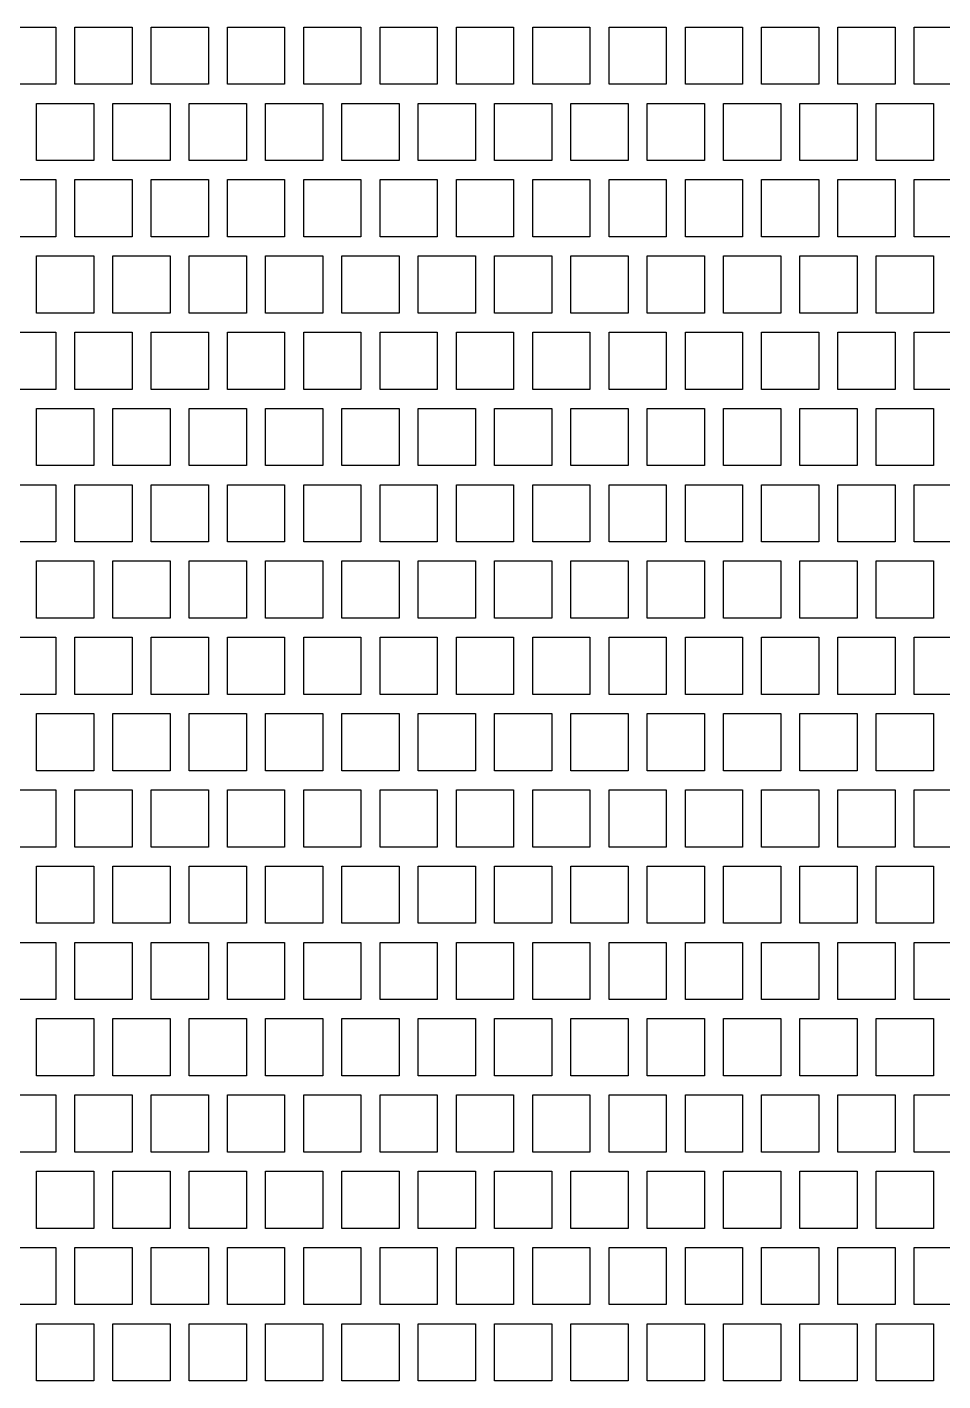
# Model space of a CAD drawing. Header units: metres. Extents: x 32 to 1978, y 32 to 1968.
# Drawn here: x 1250 to 1490, y 1232.5 to 1587.5 of the extents above; entities that cross this region are included whole.
import ezdxf

# ---------------------------------------------------------------- set-up
doc = ezdxf.new("R2010")
doc.units = ezdxf.units.M

msp = doc.modelspace()

# ---------------------------------------------------------------- linework, layer by layer
for points in [[(1242.5, 1572.5), (1242.5, 1587.5), (1257.5, 1587.5), (1257.5, 1572.5), (1242.5, 1572.5), (1242.5, 1572.5)], [(1262.5, 1572.5), (1262.5, 1587.5), (1277.5, 1587.5), (1277.5, 1572.5), (1262.5, 1572.5), (1262.5, 1572.5)], [(1282.5, 1572.5), (1282.5, 1587.5), (1297.5, 1587.5), (1297.5, 1572.5), (1282.5, 1572.5), (1282.5, 1572.5)], [(1302.5, 1572.5), (1302.5, 1587.5), (1317.5, 1587.5), (1317.5, 1572.5), (1302.5, 1572.5), (1302.5, 1572.5)], [(1322.5, 1572.5), (1322.5, 1587.5), (1337.5, 1587.5), (1337.5, 1572.5), (1322.5, 1572.5), (1322.5, 1572.5)], [(1342.5, 1572.5), (1342.5, 1587.5), (1357.5, 1587.5), (1357.5, 1572.5), (1342.5, 1572.5), (1342.5, 1572.5)], [(1362.5, 1572.5), (1362.5, 1587.5), (1377.5, 1587.5), (1377.5, 1572.5), (1362.5, 1572.5), (1362.5, 1572.5)], [(1382.5, 1572.5), (1382.5, 1587.5), (1397.5, 1587.5), (1397.5, 1572.5), (1382.5, 1572.5), (1382.5, 1572.5)], [(1402.5, 1572.5), (1402.5, 1587.5), (1417.5, 1587.5), (1417.5, 1572.5), (1402.5, 1572.5), (1402.5, 1572.5)], [(1422.5, 1572.5), (1422.5, 1587.5), (1437.5, 1587.5), (1437.5, 1572.5), (1422.5, 1572.5), (1422.5, 1572.5)], [(1442.5, 1572.5), (1442.5, 1587.5), (1457.5, 1587.5), (1457.5, 1572.5), (1442.5, 1572.5), (1442.5, 1572.5)], [(1462.5, 1572.5), (1462.5, 1587.5), (1477.5, 1587.5), (1477.5, 1572.5), (1462.5, 1572.5), (1462.5, 1572.5)], [(1482.5, 1572.5), (1482.5, 1587.5), (1497.5, 1587.5), (1497.5, 1572.5), (1482.5, 1572.5), (1482.5, 1572.5)], [(1252.5, 1552.5), (1252.5, 1567.5), (1267.5, 1567.5), (1267.5, 1552.5), (1252.5, 1552.5), (1252.5, 1552.5)], [(1272.5, 1552.5), (1272.5, 1567.5), (1287.5, 1567.5), (1287.5, 1552.5), (1272.5, 1552.5), (1272.5, 1552.5)], [(1292.5, 1552.5), (1292.5, 1567.5), (1307.5, 1567.5), (1307.5, 1552.5), (1292.5, 1552.5), (1292.5, 1552.5)], [(1312.5, 1552.5), (1312.5, 1567.5), (1327.5, 1567.5), (1327.5, 1552.5), (1312.5, 1552.5), (1312.5, 1552.5)], [(1332.5, 1552.5), (1332.5, 1567.5), (1347.5, 1567.5), (1347.5, 1552.5), (1332.5, 1552.5), (1332.5, 1552.5)], [(1352.5, 1552.5), (1352.5, 1567.5), (1367.5, 1567.5), (1367.5, 1552.5), (1352.5, 1552.5), (1352.5, 1552.5)], [(1372.5, 1552.5), (1372.5, 1567.5), (1387.5, 1567.5), (1387.5, 1552.5), (1372.5, 1552.5), (1372.5, 1552.5)], [(1392.5, 1552.5), (1392.5, 1567.5), (1407.5, 1567.5), (1407.5, 1552.5), (1392.5, 1552.5), (1392.5, 1552.5)], [(1412.5, 1552.5), (1412.5, 1567.5), (1427.5, 1567.5), (1427.5, 1552.5), (1412.5, 1552.5), (1412.5, 1552.5)], [(1432.5, 1552.5), (1432.5, 1567.5), (1447.5, 1567.5), (1447.5, 1552.5), (1432.5, 1552.5), (1432.5, 1552.5)], [(1452.5, 1552.5), (1452.5, 1567.5), (1467.5, 1567.5), (1467.5, 1552.5), (1452.5, 1552.5), (1452.5, 1552.5)], [(1472.5, 1552.5), (1472.5, 1567.5), (1487.5, 1567.5), (1487.5, 1552.5), (1472.5, 1552.5), (1472.5, 1552.5)], [(1242.5, 1532.5), (1242.5, 1547.5), (1257.5, 1547.5), (1257.5, 1532.5), (1242.5, 1532.5), (1242.5, 1532.5)], [(1262.5, 1532.5), (1262.5, 1547.5), (1277.5, 1547.5), (1277.5, 1532.5), (1262.5, 1532.5), (1262.5, 1532.5)], [(1282.5, 1532.5), (1282.5, 1547.5), (1297.5, 1547.5), (1297.5, 1532.5), (1282.5, 1532.5), (1282.5, 1532.5)], [(1302.5, 1532.5), (1302.5, 1547.5), (1317.5, 1547.5), (1317.5, 1532.5), (1302.5, 1532.5), (1302.5, 1532.5)], [(1322.5, 1532.5), (1322.5, 1547.5), (1337.5, 1547.5), (1337.5, 1532.5), (1322.5, 1532.5), (1322.5, 1532.5)], [(1342.5, 1532.5), (1342.5, 1547.5), (1357.5, 1547.5), (1357.5, 1532.5), (1342.5, 1532.5), (1342.5, 1532.5)], [(1362.5, 1532.5), (1362.5, 1547.5), (1377.5, 1547.5), (1377.5, 1532.5), (1362.5, 1532.5), (1362.5, 1532.5)], [(1382.5, 1532.5), (1382.5, 1547.5), (1397.5, 1547.5), (1397.5, 1532.5), (1382.5, 1532.5), (1382.5, 1532.5)], [(1402.5, 1532.5), (1402.5, 1547.5), (1417.5, 1547.5), (1417.5, 1532.5), (1402.5, 1532.5), (1402.5, 1532.5)], [(1422.5, 1532.5), (1422.5, 1547.5), (1437.5, 1547.5), (1437.5, 1532.5), (1422.5, 1532.5), (1422.5, 1532.5)], [(1442.5, 1532.5), (1442.5, 1547.5), (1457.5, 1547.5), (1457.5, 1532.5), (1442.5, 1532.5), (1442.5, 1532.5)], [(1462.5, 1532.5), (1462.5, 1547.5), (1477.5, 1547.5), (1477.5, 1532.5), (1462.5, 1532.5), (1462.5, 1532.5)], [(1482.5, 1532.5), (1482.5, 1547.5), (1497.5, 1547.5), (1497.5, 1532.5), (1482.5, 1532.5), (1482.5, 1532.5)], [(1252.5, 1512.5), (1252.5, 1527.5), (1267.5, 1527.5), (1267.5, 1512.5), (1252.5, 1512.5), (1252.5, 1512.5)], [(1272.5, 1512.5), (1272.5, 1527.5), (1287.5, 1527.5), (1287.5, 1512.5), (1272.5, 1512.5), (1272.5, 1512.5)], [(1292.5, 1512.5), (1292.5, 1527.5), (1307.5, 1527.5), (1307.5, 1512.5), (1292.5, 1512.5), (1292.5, 1512.5)], [(1312.5, 1512.5), (1312.5, 1527.5), (1327.5, 1527.5), (1327.5, 1512.5), (1312.5, 1512.5), (1312.5, 1512.5)], [(1332.5, 1512.5), (1332.5, 1527.5), (1347.5, 1527.5), (1347.5, 1512.5), (1332.5, 1512.5), (1332.5, 1512.5)], [(1352.5, 1512.5), (1352.5, 1527.5), (1367.5, 1527.5), (1367.5, 1512.5), (1352.5, 1512.5), (1352.5, 1512.5)], [(1372.5, 1512.5), (1372.5, 1527.5), (1387.5, 1527.5), (1387.5, 1512.5), (1372.5, 1512.5), (1372.5, 1512.5)], [(1392.5, 1512.5), (1392.5, 1527.5), (1407.5, 1527.5), (1407.5, 1512.5), (1392.5, 1512.5), (1392.5, 1512.5)], [(1412.5, 1512.5), (1412.5, 1527.5), (1427.5, 1527.5), (1427.5, 1512.5), (1412.5, 1512.5), (1412.5, 1512.5)], [(1432.5, 1512.5), (1432.5, 1527.5), (1447.5, 1527.5), (1447.5, 1512.5), (1432.5, 1512.5), (1432.5, 1512.5)], [(1452.5, 1512.5), (1452.5, 1527.5), (1467.5, 1527.5), (1467.5, 1512.5), (1452.5, 1512.5), (1452.5, 1512.5)], [(1472.5, 1512.5), (1472.5, 1527.5), (1487.5, 1527.5), (1487.5, 1512.5), (1472.5, 1512.5), (1472.5, 1512.5)], [(1242.5, 1492.5), (1242.5, 1507.5), (1257.5, 1507.5), (1257.5, 1492.5), (1242.5, 1492.5), (1242.5, 1492.5)], [(1262.5, 1492.5), (1262.5, 1507.5), (1277.5, 1507.5), (1277.5, 1492.5), (1262.5, 1492.5), (1262.5, 1492.5)], [(1282.5, 1492.5), (1282.5, 1507.5), (1297.5, 1507.5), (1297.5, 1492.5), (1282.5, 1492.5), (1282.5, 1492.5)], [(1302.5, 1492.5), (1302.5, 1507.5), (1317.5, 1507.5), (1317.5, 1492.5), (1302.5, 1492.5), (1302.5, 1492.5)], [(1322.5, 1492.5), (1322.5, 1507.5), (1337.5, 1507.5), (1337.5, 1492.5), (1322.5, 1492.5), (1322.5, 1492.5)], [(1342.5, 1492.5), (1342.5, 1507.5), (1357.5, 1507.5), (1357.5, 1492.5), (1342.5, 1492.5), (1342.5, 1492.5)], [(1362.5, 1492.5), (1362.5, 1507.5), (1377.5, 1507.5), (1377.5, 1492.5), (1362.5, 1492.5), (1362.5, 1492.5)], [(1382.5, 1492.5), (1382.5, 1507.5), (1397.5, 1507.5), (1397.5, 1492.5), (1382.5, 1492.5), (1382.5, 1492.5)], [(1402.5, 1492.5), (1402.5, 1507.5), (1417.5, 1507.5), (1417.5, 1492.5), (1402.5, 1492.5), (1402.5, 1492.5)], [(1422.5, 1492.5), (1422.5, 1507.5), (1437.5, 1507.5), (1437.5, 1492.5), (1422.5, 1492.5), (1422.5, 1492.5)], [(1442.5, 1492.5), (1442.5, 1507.5), (1457.5, 1507.5), (1457.5, 1492.5), (1442.5, 1492.5), (1442.5, 1492.5)], [(1462.5, 1492.5), (1462.5, 1507.5), (1477.5, 1507.5), (1477.5, 1492.5), (1462.5, 1492.5), (1462.5, 1492.5)], [(1482.5, 1492.5), (1482.5, 1507.5), (1497.5, 1507.5), (1497.5, 1492.5), (1482.5, 1492.5), (1482.5, 1492.5)], [(1252.5, 1472.5), (1252.5, 1487.5), (1267.5, 1487.5), (1267.5, 1472.5), (1252.5, 1472.5), (1252.5, 1472.5)], [(1272.5, 1472.5), (1272.5, 1487.5), (1287.5, 1487.5), (1287.5, 1472.5), (1272.5, 1472.5), (1272.5, 1472.5)], [(1292.5, 1472.5), (1292.5, 1487.5), (1307.5, 1487.5), (1307.5, 1472.5), (1292.5, 1472.5), (1292.5, 1472.5)], [(1312.5, 1472.5), (1312.5, 1487.5), (1327.5, 1487.5), (1327.5, 1472.5), (1312.5, 1472.5), (1312.5, 1472.5)], [(1332.5, 1472.5), (1332.5, 1487.5), (1347.5, 1487.5), (1347.5, 1472.5), (1332.5, 1472.5), (1332.5, 1472.5)], [(1352.5, 1472.5), (1352.5, 1487.5), (1367.5, 1487.5), (1367.5, 1472.5), (1352.5, 1472.5), (1352.5, 1472.5)], [(1372.5, 1472.5), (1372.5, 1487.5), (1387.5, 1487.5), (1387.5, 1472.5), (1372.5, 1472.5), (1372.5, 1472.5)], [(1392.5, 1472.5), (1392.5, 1487.5), (1407.5, 1487.5), (1407.5, 1472.5), (1392.5, 1472.5), (1392.5, 1472.5)], [(1412.5, 1472.5), (1412.5, 1487.5), (1427.5, 1487.5), (1427.5, 1472.5), (1412.5, 1472.5), (1412.5, 1472.5)], [(1432.5, 1472.5), (1432.5, 1487.5), (1447.5, 1487.5), (1447.5, 1472.5), (1432.5, 1472.5), (1432.5, 1472.5)], [(1452.5, 1472.5), (1452.5, 1487.5), (1467.5, 1487.5), (1467.5, 1472.5), (1452.5, 1472.5), (1452.5, 1472.5)], [(1472.5, 1472.5), (1472.5, 1487.5), (1487.5, 1487.5), (1487.5, 1472.5), (1472.5, 1472.5), (1472.5, 1472.5)], [(1242.5, 1452.5), (1242.5, 1467.5), (1257.5, 1467.5), (1257.5, 1452.5), (1242.5, 1452.5), (1242.5, 1452.5)], [(1262.5, 1452.5), (1262.5, 1467.5), (1277.5, 1467.5), (1277.5, 1452.5), (1262.5, 1452.5), (1262.5, 1452.5)], [(1282.5, 1452.5), (1282.5, 1467.5), (1297.5, 1467.5), (1297.5, 1452.5), (1282.5, 1452.5), (1282.5, 1452.5)], [(1302.5, 1452.5), (1302.5, 1467.5), (1317.5, 1467.5), (1317.5, 1452.5), (1302.5, 1452.5), (1302.5, 1452.5)], [(1322.5, 1452.5), (1322.5, 1467.5), (1337.5, 1467.5), (1337.5, 1452.5), (1322.5, 1452.5), (1322.5, 1452.5)], [(1342.5, 1452.5), (1342.5, 1467.5), (1357.5, 1467.5), (1357.5, 1452.5), (1342.5, 1452.5), (1342.5, 1452.5)], [(1362.5, 1452.5), (1362.5, 1467.5), (1377.5, 1467.5), (1377.5, 1452.5), (1362.5, 1452.5), (1362.5, 1452.5)], [(1382.5, 1452.5), (1382.5, 1467.5), (1397.5, 1467.5), (1397.5, 1452.5), (1382.5, 1452.5), (1382.5, 1452.5)], [(1402.5, 1452.5), (1402.5, 1467.5), (1417.5, 1467.5), (1417.5, 1452.5), (1402.5, 1452.5), (1402.5, 1452.5)], [(1422.5, 1452.5), (1422.5, 1467.5), (1437.5, 1467.5), (1437.5, 1452.5), (1422.5, 1452.5), (1422.5, 1452.5)], [(1442.5, 1452.5), (1442.5, 1467.5), (1457.5, 1467.5), (1457.5, 1452.5), (1442.5, 1452.5), (1442.5, 1452.5)], [(1462.5, 1452.5), (1462.5, 1467.5), (1477.5, 1467.5), (1477.5, 1452.5), (1462.5, 1452.5), (1462.5, 1452.5)], [(1482.5, 1452.5), (1482.5, 1467.5), (1497.5, 1467.5), (1497.5, 1452.5), (1482.5, 1452.5), (1482.5, 1452.5)], [(1252.5, 1432.5), (1252.5, 1447.5), (1267.5, 1447.5), (1267.5, 1432.5), (1252.5, 1432.5), (1252.5, 1432.5)], [(1272.5, 1432.5), (1272.5, 1447.5), (1287.5, 1447.5), (1287.5, 1432.5), (1272.5, 1432.5), (1272.5, 1432.5)], [(1292.5, 1432.5), (1292.5, 1447.5), (1307.5, 1447.5), (1307.5, 1432.5), (1292.5, 1432.5), (1292.5, 1432.5)], [(1312.5, 1432.5), (1312.5, 1447.5), (1327.5, 1447.5), (1327.5, 1432.5), (1312.5, 1432.5), (1312.5, 1432.5)], [(1332.5, 1432.5), (1332.5, 1447.5), (1347.5, 1447.5), (1347.5, 1432.5), (1332.5, 1432.5), (1332.5, 1432.5)], [(1352.5, 1432.5), (1352.5, 1447.5), (1367.5, 1447.5), (1367.5, 1432.5), (1352.5, 1432.5), (1352.5, 1432.5)], [(1372.5, 1432.5), (1372.5, 1447.5), (1387.5, 1447.5), (1387.5, 1432.5), (1372.5, 1432.5), (1372.5, 1432.5)], [(1392.5, 1432.5), (1392.5, 1447.5), (1407.5, 1447.5), (1407.5, 1432.5), (1392.5, 1432.5), (1392.5, 1432.5)], [(1412.5, 1432.5), (1412.5, 1447.5), (1427.5, 1447.5), (1427.5, 1432.5), (1412.5, 1432.5), (1412.5, 1432.5)], [(1432.5, 1432.5), (1432.5, 1447.5), (1447.5, 1447.5), (1447.5, 1432.5), (1432.5, 1432.5), (1432.5, 1432.5)], [(1452.5, 1432.5), (1452.5, 1447.5), (1467.5, 1447.5), (1467.5, 1432.5), (1452.5, 1432.5), (1452.5, 1432.5)], [(1472.5, 1432.5), (1472.5, 1447.5), (1487.5, 1447.5), (1487.5, 1432.5), (1472.5, 1432.5), (1472.5, 1432.5)], [(1242.5, 1412.5), (1242.5, 1427.5), (1257.5, 1427.5), (1257.5, 1412.5), (1242.5, 1412.5), (1242.5, 1412.5)], [(1262.5, 1412.5), (1262.5, 1427.5), (1277.5, 1427.5), (1277.5, 1412.5), (1262.5, 1412.5), (1262.5, 1412.5)], [(1282.5, 1412.5), (1282.5, 1427.5), (1297.5, 1427.5), (1297.5, 1412.5), (1282.5, 1412.5), (1282.5, 1412.5)], [(1302.5, 1412.5), (1302.5, 1427.5), (1317.5, 1427.5), (1317.5, 1412.5), (1302.5, 1412.5), (1302.5, 1412.5)], [(1322.5, 1412.5), (1322.5, 1427.5), (1337.5, 1427.5), (1337.5, 1412.5), (1322.5, 1412.5), (1322.5, 1412.5)], [(1342.5, 1412.5), (1342.5, 1427.5), (1357.5, 1427.5), (1357.5, 1412.5), (1342.5, 1412.5), (1342.5, 1412.5)], [(1362.5, 1412.5), (1362.5, 1427.5), (1377.5, 1427.5), (1377.5, 1412.5), (1362.5, 1412.5), (1362.5, 1412.5)], [(1382.5, 1412.5), (1382.5, 1427.5), (1397.5, 1427.5), (1397.5, 1412.5), (1382.5, 1412.5), (1382.5, 1412.5)], [(1402.5, 1412.5), (1402.5, 1427.5), (1417.5, 1427.5), (1417.5, 1412.5), (1402.5, 1412.5), (1402.5, 1412.5)], [(1422.5, 1412.5), (1422.5, 1427.5), (1437.5, 1427.5), (1437.5, 1412.5), (1422.5, 1412.5), (1422.5, 1412.5)], [(1442.5, 1412.5), (1442.5, 1427.5), (1457.5, 1427.5), (1457.5, 1412.5), (1442.5, 1412.5), (1442.5, 1412.5)], [(1462.5, 1412.5), (1462.5, 1427.5), (1477.5, 1427.5), (1477.5, 1412.5), (1462.5, 1412.5), (1462.5, 1412.5)], [(1482.5, 1412.5), (1482.5, 1427.5), (1497.5, 1427.5), (1497.5, 1412.5), (1482.5, 1412.5), (1482.5, 1412.5)], [(1252.5, 1392.5), (1252.5, 1407.5), (1267.5, 1407.5), (1267.5, 1392.5), (1252.5, 1392.5), (1252.5, 1392.5)], [(1272.5, 1392.5), (1272.5, 1407.5), (1287.5, 1407.5), (1287.5, 1392.5), (1272.5, 1392.5), (1272.5, 1392.5)], [(1292.5, 1392.5), (1292.5, 1407.5), (1307.5, 1407.5), (1307.5, 1392.5), (1292.5, 1392.5), (1292.5, 1392.5)], [(1312.5, 1392.5), (1312.5, 1407.5), (1327.5, 1407.5), (1327.5, 1392.5), (1312.5, 1392.5), (1312.5, 1392.5)], [(1332.5, 1392.5), (1332.5, 1407.5), (1347.5, 1407.5), (1347.5, 1392.5), (1332.5, 1392.5), (1332.5, 1392.5)], [(1352.5, 1392.5), (1352.5, 1407.5), (1367.5, 1407.5), (1367.5, 1392.5), (1352.5, 1392.5), (1352.5, 1392.5)], [(1372.5, 1392.5), (1372.5, 1407.5), (1387.5, 1407.5), (1387.5, 1392.5), (1372.5, 1392.5), (1372.5, 1392.5)], [(1392.5, 1392.5), (1392.5, 1407.5), (1407.5, 1407.5), (1407.5, 1392.5), (1392.5, 1392.5), (1392.5, 1392.5)], [(1412.5, 1392.5), (1412.5, 1407.5), (1427.5, 1407.5), (1427.5, 1392.5), (1412.5, 1392.5), (1412.5, 1392.5)], [(1432.5, 1392.5), (1432.5, 1407.5), (1447.5, 1407.5), (1447.5, 1392.5), (1432.5, 1392.5), (1432.5, 1392.5)], [(1452.5, 1392.5), (1452.5, 1407.5), (1467.5, 1407.5), (1467.5, 1392.5), (1452.5, 1392.5), (1452.5, 1392.5)], [(1472.5, 1392.5), (1472.5, 1407.5), (1487.5, 1407.5), (1487.5, 1392.5), (1472.5, 1392.5), (1472.5, 1392.5)], [(1242.5, 1372.5), (1242.5, 1387.5), (1257.5, 1387.5), (1257.5, 1372.5), (1242.5, 1372.5), (1242.5, 1372.5)], [(1262.5, 1372.5), (1262.5, 1387.5), (1277.5, 1387.5), (1277.5, 1372.5), (1262.5, 1372.5), (1262.5, 1372.5)], [(1282.5, 1372.5), (1282.5, 1387.5), (1297.5, 1387.5), (1297.5, 1372.5), (1282.5, 1372.5), (1282.5, 1372.5)], [(1302.5, 1372.5), (1302.5, 1387.5), (1317.5, 1387.5), (1317.5, 1372.5), (1302.5, 1372.5), (1302.5, 1372.5)], [(1322.5, 1372.5), (1322.5, 1387.5), (1337.5, 1387.5), (1337.5, 1372.5), (1322.5, 1372.5), (1322.5, 1372.5)], [(1342.5, 1372.5), (1342.5, 1387.5), (1357.5, 1387.5), (1357.5, 1372.5), (1342.5, 1372.5), (1342.5, 1372.5)], [(1362.5, 1372.5), (1362.5, 1387.5), (1377.5, 1387.5), (1377.5, 1372.5), (1362.5, 1372.5), (1362.5, 1372.5)], [(1382.5, 1372.5), (1382.5, 1387.5), (1397.5, 1387.5), (1397.5, 1372.5), (1382.5, 1372.5), (1382.5, 1372.5)], [(1402.5, 1372.5), (1402.5, 1387.5), (1417.5, 1387.5), (1417.5, 1372.5), (1402.5, 1372.5), (1402.5, 1372.5)], [(1422.5, 1372.5), (1422.5, 1387.5), (1437.5, 1387.5), (1437.5, 1372.5), (1422.5, 1372.5), (1422.5, 1372.5)], [(1442.5, 1372.5), (1442.5, 1387.5), (1457.5, 1387.5), (1457.5, 1372.5), (1442.5, 1372.5), (1442.5, 1372.5)], [(1462.5, 1372.5), (1462.5, 1387.5), (1477.5, 1387.5), (1477.5, 1372.5), (1462.5, 1372.5), (1462.5, 1372.5)], [(1482.5, 1372.5), (1482.5, 1387.5), (1497.5, 1387.5), (1497.5, 1372.5), (1482.5, 1372.5), (1482.5, 1372.5)], [(1252.5, 1352.5), (1252.5, 1367.5), (1267.5, 1367.5), (1267.5, 1352.5), (1252.5, 1352.5), (1252.5, 1352.5)], [(1272.5, 1352.5), (1272.5, 1367.5), (1287.5, 1367.5), (1287.5, 1352.5), (1272.5, 1352.5), (1272.5, 1352.5)], [(1292.5, 1352.5), (1292.5, 1367.5), (1307.5, 1367.5), (1307.5, 1352.5), (1292.5, 1352.5), (1292.5, 1352.5)], [(1312.5, 1352.5), (1312.5, 1367.5), (1327.5, 1367.5), (1327.5, 1352.5), (1312.5, 1352.5), (1312.5, 1352.5)], [(1332.5, 1352.5), (1332.5, 1367.5), (1347.5, 1367.5), (1347.5, 1352.5), (1332.5, 1352.5), (1332.5, 1352.5)], [(1352.5, 1352.5), (1352.5, 1367.5), (1367.5, 1367.5), (1367.5, 1352.5), (1352.5, 1352.5), (1352.5, 1352.5)], [(1372.5, 1352.5), (1372.5, 1367.5), (1387.5, 1367.5), (1387.5, 1352.5), (1372.5, 1352.5), (1372.5, 1352.5)], [(1392.5, 1352.5), (1392.5, 1367.5), (1407.5, 1367.5), (1407.5, 1352.5), (1392.5, 1352.5), (1392.5, 1352.5)], [(1412.5, 1352.5), (1412.5, 1367.5), (1427.5, 1367.5), (1427.5, 1352.5), (1412.5, 1352.5), (1412.5, 1352.5)], [(1432.5, 1352.5), (1432.5, 1367.5), (1447.5, 1367.5), (1447.5, 1352.5), (1432.5, 1352.5), (1432.5, 1352.5)], [(1452.5, 1352.5), (1452.5, 1367.5), (1467.5, 1367.5), (1467.5, 1352.5), (1452.5, 1352.5), (1452.5, 1352.5)], [(1472.5, 1352.5), (1472.5, 1367.5), (1487.5, 1367.5), (1487.5, 1352.5), (1472.5, 1352.5), (1472.5, 1352.5)], [(1242.5, 1332.5), (1242.5, 1347.5), (1257.5, 1347.5), (1257.5, 1332.5), (1242.5, 1332.5), (1242.5, 1332.5)], [(1262.5, 1332.5), (1262.5, 1347.5), (1277.5, 1347.5), (1277.5, 1332.5), (1262.5, 1332.5), (1262.5, 1332.5)], [(1282.5, 1332.5), (1282.5, 1347.5), (1297.5, 1347.5), (1297.5, 1332.5), (1282.5, 1332.5), (1282.5, 1332.5)], [(1302.5, 1332.5), (1302.5, 1347.5), (1317.5, 1347.5), (1317.5, 1332.5), (1302.5, 1332.5), (1302.5, 1332.5)], [(1322.5, 1332.5), (1322.5, 1347.5), (1337.5, 1347.5), (1337.5, 1332.5), (1322.5, 1332.5), (1322.5, 1332.5)], [(1342.5, 1332.5), (1342.5, 1347.5), (1357.5, 1347.5), (1357.5, 1332.5), (1342.5, 1332.5), (1342.5, 1332.5)], [(1362.5, 1332.5), (1362.5, 1347.5), (1377.5, 1347.5), (1377.5, 1332.5), (1362.5, 1332.5), (1362.5, 1332.5)], [(1382.5, 1332.5), (1382.5, 1347.5), (1397.5, 1347.5), (1397.5, 1332.5), (1382.5, 1332.5), (1382.5, 1332.5)], [(1402.5, 1332.5), (1402.5, 1347.5), (1417.5, 1347.5), (1417.5, 1332.5), (1402.5, 1332.5), (1402.5, 1332.5)], [(1422.5, 1332.5), (1422.5, 1347.5), (1437.5, 1347.5), (1437.5, 1332.5), (1422.5, 1332.5), (1422.5, 1332.5)], [(1442.5, 1332.5), (1442.5, 1347.5), (1457.5, 1347.5), (1457.5, 1332.5), (1442.5, 1332.5), (1442.5, 1332.5)], [(1462.5, 1332.5), (1462.5, 1347.5), (1477.5, 1347.5), (1477.5, 1332.5), (1462.5, 1332.5), (1462.5, 1332.5)], [(1482.5, 1332.5), (1482.5, 1347.5), (1497.5, 1347.5), (1497.5, 1332.5), (1482.5, 1332.5), (1482.5, 1332.5)], [(1252.5, 1312.5), (1252.5, 1327.5), (1267.5, 1327.5), (1267.5, 1312.5), (1252.5, 1312.5), (1252.5, 1312.5)], [(1272.5, 1312.5), (1272.5, 1327.5), (1287.5, 1327.5), (1287.5, 1312.5), (1272.5, 1312.5), (1272.5, 1312.5)], [(1292.5, 1312.5), (1292.5, 1327.5), (1307.5, 1327.5), (1307.5, 1312.5), (1292.5, 1312.5), (1292.5, 1312.5)], [(1312.5, 1312.5), (1312.5, 1327.5), (1327.5, 1327.5), (1327.5, 1312.5), (1312.5, 1312.5), (1312.5, 1312.5)], [(1332.5, 1312.5), (1332.5, 1327.5), (1347.5, 1327.5), (1347.5, 1312.5), (1332.5, 1312.5), (1332.5, 1312.5)], [(1352.5, 1312.5), (1352.5, 1327.5), (1367.5, 1327.5), (1367.5, 1312.5), (1352.5, 1312.5), (1352.5, 1312.5)], [(1372.5, 1312.5), (1372.5, 1327.5), (1387.5, 1327.5), (1387.5, 1312.5), (1372.5, 1312.5), (1372.5, 1312.5)], [(1392.5, 1312.5), (1392.5, 1327.5), (1407.5, 1327.5), (1407.5, 1312.5), (1392.5, 1312.5), (1392.5, 1312.5)], [(1412.5, 1312.5), (1412.5, 1327.5), (1427.5, 1327.5), (1427.5, 1312.5), (1412.5, 1312.5), (1412.5, 1312.5)], [(1432.5, 1312.5), (1432.5, 1327.5), (1447.5, 1327.5), (1447.5, 1312.5), (1432.5, 1312.5), (1432.5, 1312.5)], [(1452.5, 1312.5), (1452.5, 1327.5), (1467.5, 1327.5), (1467.5, 1312.5), (1452.5, 1312.5), (1452.5, 1312.5)], [(1472.5, 1312.5), (1472.5, 1327.5), (1487.5, 1327.5), (1487.5, 1312.5), (1472.5, 1312.5), (1472.5, 1312.5)], [(1242.5, 1292.5), (1242.5, 1307.5), (1257.5, 1307.5), (1257.5, 1292.5), (1242.5, 1292.5), (1242.5, 1292.5)], [(1262.5, 1292.5), (1262.5, 1307.5), (1277.5, 1307.5), (1277.5, 1292.5), (1262.5, 1292.5), (1262.5, 1292.5)], [(1282.5, 1292.5), (1282.5, 1307.5), (1297.5, 1307.5), (1297.5, 1292.5), (1282.5, 1292.5), (1282.5, 1292.5)], [(1302.5, 1292.5), (1302.5, 1307.5), (1317.5, 1307.5), (1317.5, 1292.5), (1302.5, 1292.5), (1302.5, 1292.5)], [(1322.5, 1292.5), (1322.5, 1307.5), (1337.5, 1307.5), (1337.5, 1292.5), (1322.5, 1292.5), (1322.5, 1292.5)], [(1342.5, 1292.5), (1342.5, 1307.5), (1357.5, 1307.5), (1357.5, 1292.5), (1342.5, 1292.5), (1342.5, 1292.5)], [(1362.5, 1292.5), (1362.5, 1307.5), (1377.5, 1307.5), (1377.5, 1292.5), (1362.5, 1292.5), (1362.5, 1292.5)], [(1382.5, 1292.5), (1382.5, 1307.5), (1397.5, 1307.5), (1397.5, 1292.5), (1382.5, 1292.5), (1382.5, 1292.5)], [(1402.5, 1292.5), (1402.5, 1307.5), (1417.5, 1307.5), (1417.5, 1292.5), (1402.5, 1292.5), (1402.5, 1292.5)], [(1422.5, 1292.5), (1422.5, 1307.5), (1437.5, 1307.5), (1437.5, 1292.5), (1422.5, 1292.5), (1422.5, 1292.5)], [(1442.5, 1292.5), (1442.5, 1307.5), (1457.5, 1307.5), (1457.5, 1292.5), (1442.5, 1292.5), (1442.5, 1292.5)], [(1462.5, 1292.5), (1462.5, 1307.5), (1477.5, 1307.5), (1477.5, 1292.5), (1462.5, 1292.5), (1462.5, 1292.5)], [(1482.5, 1292.5), (1482.5, 1307.5), (1497.5, 1307.5), (1497.5, 1292.5), (1482.5, 1292.5), (1482.5, 1292.5)], [(1252.5, 1272.5), (1252.5, 1287.5), (1267.5, 1287.5), (1267.5, 1272.5), (1252.5, 1272.5), (1252.5, 1272.5)], [(1272.5, 1272.5), (1272.5, 1287.5), (1287.5, 1287.5), (1287.5, 1272.5), (1272.5, 1272.5), (1272.5, 1272.5)], [(1292.5, 1272.5), (1292.5, 1287.5), (1307.5, 1287.5), (1307.5, 1272.5), (1292.5, 1272.5), (1292.5, 1272.5)], [(1312.5, 1272.5), (1312.5, 1287.5), (1327.5, 1287.5), (1327.5, 1272.5), (1312.5, 1272.5), (1312.5, 1272.5)], [(1332.5, 1272.5), (1332.5, 1287.5), (1347.5, 1287.5), (1347.5, 1272.5), (1332.5, 1272.5), (1332.5, 1272.5)], [(1352.5, 1272.5), (1352.5, 1287.5), (1367.5, 1287.5), (1367.5, 1272.5), (1352.5, 1272.5), (1352.5, 1272.5)], [(1372.5, 1272.5), (1372.5, 1287.5), (1387.5, 1287.5), (1387.5, 1272.5), (1372.5, 1272.5), (1372.5, 1272.5)], [(1392.5, 1272.5), (1392.5, 1287.5), (1407.5, 1287.5), (1407.5, 1272.5), (1392.5, 1272.5), (1392.5, 1272.5)], [(1412.5, 1272.5), (1412.5, 1287.5), (1427.5, 1287.5), (1427.5, 1272.5), (1412.5, 1272.5), (1412.5, 1272.5)], [(1432.5, 1272.5), (1432.5, 1287.5), (1447.5, 1287.5), (1447.5, 1272.5), (1432.5, 1272.5), (1432.5, 1272.5)], [(1452.5, 1272.5), (1452.5, 1287.5), (1467.5, 1287.5), (1467.5, 1272.5), (1452.5, 1272.5), (1452.5, 1272.5)], [(1472.5, 1272.5), (1472.5, 1287.5), (1487.5, 1287.5), (1487.5, 1272.5), (1472.5, 1272.5), (1472.5, 1272.5)], [(1242.5, 1252.5), (1242.5, 1267.5), (1257.5, 1267.5), (1257.5, 1252.5), (1242.5, 1252.5), (1242.5, 1252.5)], [(1262.5, 1252.5), (1262.5, 1267.5), (1277.5, 1267.5), (1277.5, 1252.5), (1262.5, 1252.5), (1262.5, 1252.5)], [(1282.5, 1252.5), (1282.5, 1267.5), (1297.5, 1267.5), (1297.5, 1252.5), (1282.5, 1252.5), (1282.5, 1252.5)], [(1302.5, 1252.5), (1302.5, 1267.5), (1317.5, 1267.5), (1317.5, 1252.5), (1302.5, 1252.5), (1302.5, 1252.5)], [(1322.5, 1252.5), (1322.5, 1267.5), (1337.5, 1267.5), (1337.5, 1252.5), (1322.5, 1252.5), (1322.5, 1252.5)], [(1342.5, 1252.5), (1342.5, 1267.5), (1357.5, 1267.5), (1357.5, 1252.5), (1342.5, 1252.5), (1342.5, 1252.5)], [(1362.5, 1252.5), (1362.5, 1267.5), (1377.5, 1267.5), (1377.5, 1252.5), (1362.5, 1252.5), (1362.5, 1252.5)], [(1382.5, 1252.5), (1382.5, 1267.5), (1397.5, 1267.5), (1397.5, 1252.5), (1382.5, 1252.5), (1382.5, 1252.5)], [(1402.5, 1252.5), (1402.5, 1267.5), (1417.5, 1267.5), (1417.5, 1252.5), (1402.5, 1252.5), (1402.5, 1252.5)], [(1422.5, 1252.5), (1422.5, 1267.5), (1437.5, 1267.5), (1437.5, 1252.5), (1422.5, 1252.5), (1422.5, 1252.5)], [(1442.5, 1252.5), (1442.5, 1267.5), (1457.5, 1267.5), (1457.5, 1252.5), (1442.5, 1252.5), (1442.5, 1252.5)], [(1462.5, 1252.5), (1462.5, 1267.5), (1477.5, 1267.5), (1477.5, 1252.5), (1462.5, 1252.5), (1462.5, 1252.5)], [(1482.5, 1252.5), (1482.5, 1267.5), (1497.5, 1267.5), (1497.5, 1252.5), (1482.5, 1252.5), (1482.5, 1252.5)], [(1252.5, 1232.5), (1252.5, 1247.5), (1267.5, 1247.5), (1267.5, 1232.5), (1252.5, 1232.5), (1252.5, 1232.5)], [(1272.5, 1232.5), (1272.5, 1247.5), (1287.5, 1247.5), (1287.5, 1232.5), (1272.5, 1232.5), (1272.5, 1232.5)], [(1292.5, 1232.5), (1292.5, 1247.5), (1307.5, 1247.5), (1307.5, 1232.5), (1292.5, 1232.5), (1292.5, 1232.5)], [(1312.5, 1232.5), (1312.5, 1247.5), (1327.5, 1247.5), (1327.5, 1232.5), (1312.5, 1232.5), (1312.5, 1232.5)], [(1332.5, 1232.5), (1332.5, 1247.5), (1347.5, 1247.5), (1347.5, 1232.5), (1332.5, 1232.5), (1332.5, 1232.5)], [(1352.5, 1232.5), (1352.5, 1247.5), (1367.5, 1247.5), (1367.5, 1232.5), (1352.5, 1232.5), (1352.5, 1232.5)], [(1372.5, 1232.5), (1372.5, 1247.5), (1387.5, 1247.5), (1387.5, 1232.5), (1372.5, 1232.5), (1372.5, 1232.5)], [(1392.5, 1232.5), (1392.5, 1247.5), (1407.5, 1247.5), (1407.5, 1232.5), (1392.5, 1232.5), (1392.5, 1232.5)], [(1412.5, 1232.5), (1412.5, 1247.5), (1427.5, 1247.5), (1427.5, 1232.5), (1412.5, 1232.5), (1412.5, 1232.5)], [(1432.5, 1232.5), (1432.5, 1247.5), (1447.5, 1247.5), (1447.5, 1232.5), (1432.5, 1232.5), (1432.5, 1232.5)], [(1452.5, 1232.5), (1452.5, 1247.5), (1467.5, 1247.5), (1467.5, 1232.5), (1452.5, 1232.5), (1452.5, 1232.5)], [(1472.5, 1232.5), (1472.5, 1247.5), (1487.5, 1247.5), (1487.5, 1232.5), (1472.5, 1232.5), (1472.5, 1232.5)]]:
    msp.add_lwpolyline(points)

doc.saveas('drawing.dxf')
